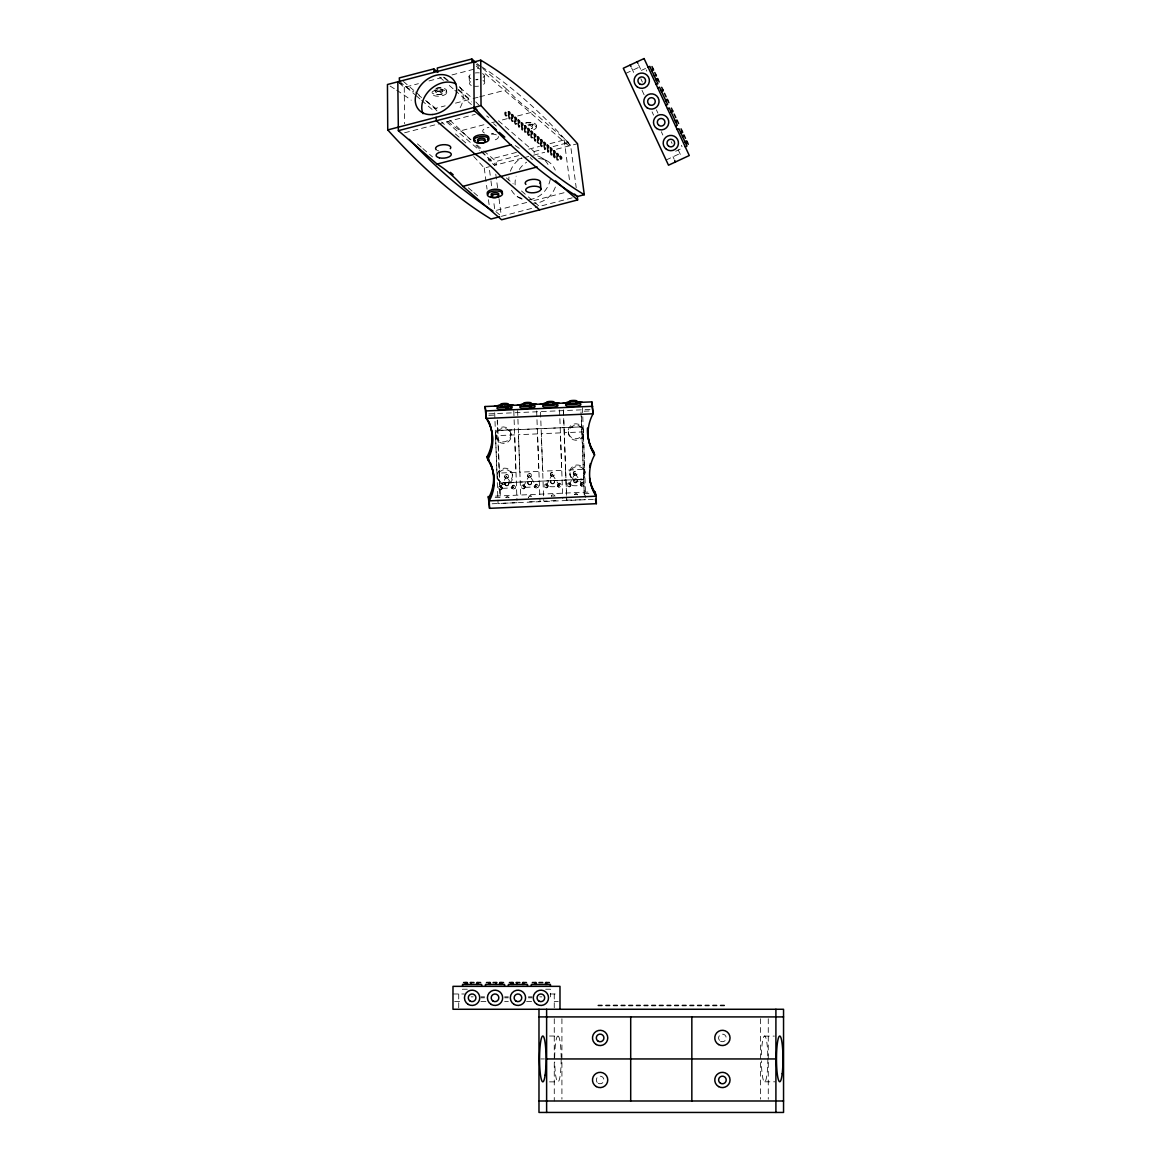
<?xml version="1.0" encoding="UTF-8"?>
<svg xmlns="http://www.w3.org/2000/svg" width="1171" height="1171" viewBox="0 0 1171 1171"><rect width="100%" height="100%" fill="white"/><g stroke="black" fill="none" stroke-linecap="round" stroke-linejoin="round"><path stroke-width="0.75" stroke-dasharray="5 3.75" d="M511.756 488.014L511.595 487.165C520.144 486.682 494.865 490.429 501.261 486.36M505.682 478.163A1.918 1.874 -12.7 0 1 505.55 474.914A1.918 1.874 -12.7 0 1 508.477 476.421A1.918 1.874 -12.7 0 1 505.682 478.163L506.487 476.129L513.586 487.458M500.368 488.029L506.487 476.129M534.649 487.019L534.488 486.17C543.037 485.687 517.758 489.434 524.154 485.365M528.56 477.168A1.918 1.874 -12.7 0 1 528.443 473.918A1.918 1.874 -12.7 0 1 531.371 475.426A1.918 1.874 -12.7 0 1 528.56 477.168L529.38 475.133L536.479 486.448M523.261 487.034L529.38 475.133M557.542 486.024L557.381 485.175A1.918 1.874 -12.7 0 0 559.679 486.916A1.918 1.874 -12.7 0 0 561.055 484.37A1.918 1.874 -12.7 0 0 558.274 483.506C564.056 488.161 541.265 487.238 547.047 484.37M551.453 476.173A1.918 1.874 -12.7 0 1 551.336 472.923A1.918 1.874 -12.7 0 1 554.264 474.416A1.918 1.874 -12.7 0 1 551.453 476.173L552.273 474.138L553.371 476.085M546.154 486.038L552.273 474.138M580.348 484.545L580.274 484.179A1.918 1.874 -12.7 0 0 582.572 485.921A1.918 1.874 -12.7 0 0 583.948 483.374A1.918 1.874 -12.7 0 0 581.167 482.511C586.949 487.165 564.159 486.243 569.94 483.374M574.346 475.177A1.918 1.874 -12.7 0 1 574.229 471.928A1.918 1.874 -12.7 0 1 577.157 473.421A1.918 1.874 -12.7 0 1 574.346 475.177L575.166 473.143L576.264 475.089M569.047 485.028L575.166 473.143M625.709 73.436L639.571 66.981M641.371 70.406L645.528 68.474M675.696 151.249L682.634 148.029M666.079 160.017L679.941 153.562M552.668 496.197L553.62 496.153M399.106 82.921L404.273 87.371L418.413 83.683M429.01 80.931L441.394 77.696M451.991 74.929L478.515 68.02M426.595 101.467L434.792 108.537L445.156 105.844M455.519 103.136L469.337 99.535A245.515 87.503 75.4 0 0 471.518 101.906M477.973 97.281L472.791 98.627L457.773 85.673M479.7 96.827L507.336 89.625A245.515 87.503 75.4 0 0 533.156 111.904L568.638 142.525L568.901 145.98L483.155 71.987M404.566 132.791L436.388 124.492M438.144 124.038L475.265 114.363M447.82 121.403A245.515 87.503 75.4 0 0 460.598 130.815L484.779 124.507M491.688 122.706L495.143 121.813M507.233 118.652L498.597 120.906L534.093 151.542L534.342 154.982M517.611 115.958L533.156 111.904M516.44 152.391L488.161 159.768L494.616 165.331L522.895 157.968M528.824 149.171L539.421 146.404M550.033 143.638L564.173 139.949L570.628 145.526L576.205 187.711M483.799 150.839L496.094 161.437L518.548 155.597M534.093 151.542L541.002 149.742M553.093 146.58L568.638 142.525M473.728 156.49A863.613 307.797 75.4 0 1 484.252 168.038L489.434 166.692M523.979 157.675L529.16 156.329M533.508 155.201L544.705 152.274M556.488 149.215L577.537 143.726M526.73 202.451L494.909 210.751L493.518 200.197M533.8 200.622L565.608 192.322M501.364 216.328L537.635 206.857M572.18 197.855L539.363 206.418L528.355 196.904M488.878 413.861L590.272 409.44M488.849 415.339L497.031 414.988M589.145 410.977L580.962 411.328L584.3 495.216L581.431 416.378M565.564 470.171A191.546 6.85 87.5 0 0 564.202 432.714L583.275 431.879A191.546 6.85 87.5 0 1 584.651 469.351L565.564 470.171L566.749 500.515L563.719 417.549M500.295 487.663L502.286 487.941A1.918 1.874 -12.7 0 1 499.475 489.698A1.918 1.874 -12.7 0 1 499.358 486.448A1.918 1.874 -12.7 0 1 502.286 487.941M523.174 486.668L525.164 486.946A1.918 1.874 -12.7 0 1 522.368 488.688A1.918 1.874 -12.7 0 1 522.251 485.453A1.918 1.874 -12.7 0 1 525.164 486.946M546.067 485.658L548.057 485.95A1.918 1.874 -12.7 0 1 545.262 487.692A1.918 1.874 -12.7 0 1 545.144 484.457A1.918 1.874 -12.7 0 1 548.057 485.95M557.381 485.175L559.284 485.087M568.96 484.662L570.95 484.955A1.918 1.874 -12.7 0 1 568.155 486.697A1.918 1.874 -12.7 0 1 568.037 483.447A1.918 1.874 -12.7 0 1 570.95 484.955M580.274 484.179L582.177 484.091M495.509 496.109L591.472 491.937M495.128 497.616L500.032 497.397L497.221 420.36M583.978 493.738L592.145 493.386M529.555 501.759L540.036 501.671L536.655 410.962M555.918 500.617L543.768 501.144L540.475 410.801M566.662 500.149L585.822 499.68M492.157 503.764L593.551 499.344M467.317 989.217L462.604 989.217L462.604 992.276M545.657 989.217L550.37 989.217L550.37 996.858M452.987 993.989L464.448 993.989M550.165 993.989L558.347 993.989M471.123 996.858L473.157 996.858M480.9 996.858L484.56 996.858M504.657 996.858L508.316 996.858M528.414 996.858L532.073 996.858M539.816 996.858L541.851 996.858M480.9 997.809L484.56 997.809M504.657 997.809L508.316 997.809M528.414 997.809L532.073 997.809M454.626 1001.629L462.808 1001.629M480.9 1001.629L486.389 1001.629M504.657 1001.629L508.316 1001.629M526.584 1001.629L532.073 1001.629M554.249 1001.629L558.26 1001.629M549.536 1036.028L557.938 1036.028A22.922 3.25 -90 0 1 561.172 1057.457M764.326 1036.101L774.412 1036.101M540.782 1058.95L544.456 1058.95M764.868 1081.799L774.953 1081.799M549.536 1081.872L557.938 1081.872M542.378 158.246L548.628 161.803M517.114 196.479L523.364 200.036A22.922 20.229 -60.3 0 1 520.656 197.753M477.3 63.717L481.398 67.245M482.774 68.43L507.336 89.625M476.407 64.215L478.983 66.454M476.246 66.03L481.779 70.802M444.468 77.418L448.61 80.989M458.285 89.347L470.742 100.091M443.399 77.154L447.498 80.682M458.417 90.108L469.337 99.535M439.623 77.125L443.78 80.697M449.298 85.483L453.455 89.055M454.831 90.255L471.43 104.57M493.562 123.658L496.314 126.044M403.395 81.443L414.314 90.87M415.676 92.055L421.136 96.769M460.598 130.815L471.518 140.242M476.978 144.955L482.437 149.668M399.545 81.355L414.754 94.485M416.144 95.671L420.287 99.257M421.662 100.443L434.119 111.186M446.561 121.93L479.744 150.561M481.135 151.762L496.343 164.891L496.094 161.437M441.628 122.062L444.38 124.448M455.387 133.948L467.771 144.633M506.326 177.904L513.205 183.847M521.476 190.975L526.979 195.718M417.388 143.857L421.516 147.414M422.892 148.6L432.523 156.929M468.327 187.814L472.455 191.371M473.831 192.556L477.958 196.128M495.86 211.57L500.076 215.201M575.239 473.508L582.265 484.457M552.346 474.504L559.372 485.453M646.158 69.821L646.787 71.168M681.376 145.321L682.005 146.682M638.473 64.639L641.986 72.163M678.214 149.844L681.668 157.265M656.375 109.825L657.926 113.133M671.232 141.676L672.052 143.418M640.844 78.75L642.381 82.072M631.55 67.859L634.375 73.919M642.015 90.313L644.328 95.275M652.057 111.845L653.594 115.153M661.322 131.723L662.859 135.031M673.018 156.782L674.101 159.124M583.319 430.006A7.641 7.494 -12.7 0 1 573.058 438.291A7.641 7.494 -12.7 0 1 570.965 425.483A7.641 7.494 -12.7 0 1 583.319 430.006L583.656 431.484A7.641 7.494 -12.7 0 1 573.395 439.769A7.641 7.494 -12.7 0 1 571.302 426.961A7.641 7.494 -12.7 0 1 583.656 431.484M584.827 471.225A7.641 7.494 -12.7 0 1 574.566 479.495A7.641 7.494 -12.7 0 1 572.473 466.687A7.641 7.494 -12.7 0 1 584.827 471.225L585.163 472.689A7.641 7.494 -12.7 0 1 574.902 480.974A7.641 7.494 -12.7 0 1 572.809 468.166A7.641 7.494 -12.7 0 1 585.163 472.689M581.167 482.511L581.255 482.876A1.918 1.874 -12.7 0 0 581.372 486.126A1.918 1.874 -12.7 0 0 584.168 484.37A1.918 1.874 -12.7 0 0 581.255 482.876M568.242 432.509L568.579 433.987M577.244 480.022L577.332 480.388A1.918 1.874 -12.7 0 1 574.58 482.32A1.918 1.874 -12.7 0 1 574.39 479.071A1.918 1.874 -12.7 0 1 577.347 480.505M569.75 473.713L570.087 475.192M558.274 483.506L558.362 483.872A1.918 1.874 -12.7 0 0 558.479 487.121A1.918 1.874 -12.7 0 0 561.275 485.365A1.918 1.874 -12.7 0 0 558.362 483.872M535.469 484.867A1.918 1.874 -12.7 0 1 538.382 486.375A1.918 1.874 -12.7 0 1 535.586 488.117A1.918 1.874 -12.7 0 1 535.469 484.867L535.381 484.501A1.918 1.874 -12.7 0 1 538.162 485.365A1.918 1.874 -12.7 0 1 536.801 487.912A1.918 1.874 -12.7 0 1 534.488 486.17M530.478 477.08L530.39 476.714A1.918 1.874 -12.7 0 0 530.8 473.86A1.918 1.874 -12.7 0 0 527.872 473.992A1.918 1.874 -12.7 0 0 528.487 476.802M510.834 433.168A7.641 7.494 -12.7 0 1 500.573 441.452A7.641 7.494 -12.7 0 1 498.48 428.645A7.641 7.494 -12.7 0 1 510.834 433.168L511.171 434.646A7.641 7.494 -12.7 0 1 500.91 442.916A7.641 7.494 -12.7 0 1 498.817 430.108A7.641 7.494 -12.7 0 1 511.171 434.646M512.342 474.387A7.641 7.494 -12.7 0 1 502.081 482.657A7.641 7.494 -12.7 0 1 499.988 469.849A7.641 7.494 -12.7 0 1 512.342 474.387L512.678 475.85A7.641 7.494 -12.7 0 1 502.418 484.135A7.641 7.494 -12.7 0 1 500.324 471.328A7.641 7.494 -12.7 0 1 512.678 475.85M517.143 502.681L498.07 503.501L494.689 412.792M512.576 485.877A1.918 1.874 -12.7 0 1 515.489 487.37A1.918 1.874 -12.7 0 1 512.693 489.112A1.918 1.874 -12.7 0 1 512.576 485.877L512.488 485.497A1.918 1.874 -12.7 0 1 515.269 486.36A1.918 1.874 -12.7 0 1 513.908 488.907A1.918 1.874 -12.7 0 1 511.595 487.165M507.585 478.075L507.497 477.709A1.918 1.874 -12.7 0 0 507.907 474.87A1.918 1.874 -12.7 0 0 504.979 474.987A1.918 1.874 -12.7 0 0 505.594 477.797M495.757 435.671L496.094 437.149M497.265 476.875L497.602 478.354M564.173 139.949L569.75 182.149M495.772 174.128L497.646 188.194M499.036 198.733L501.129 214.556M489.551 170.322L490.722 179.104M490.956 180.861L491.879 187.902M484.252 168.038L487.048 189.131M488.439 199.685L489.141 204.954M536.259 125.648L536.377 127.376M532.337 124.024L532.454 125.736M484.252 75.939L484.75 82.819M469.059 76.276L469.556 83.156M446.619 91.016L446.751 92.729M442.697 89.377L442.828 91.089A3.82 1.639 -4.2 0 1 436.842 92.655A3.82 1.639 -4.2 0 1 437.412 89.786A3.82 1.639 -4.2 0 1 442.828 91.089M435.1 89.538L435.231 91.265M582.47 407.698L582.734 414.915M582.792 416.715L585.676 497.543M563.456 410.333L563.646 415.734M563.368 409.791L564.202 432.714M559.548 409.967L562.783 498.553M517.611 410.523L520.773 497.104M513.791 410.684L514.054 417.901M514.113 419.701L516.996 500.544M497.499 420.038L500.31 497.09M404.273 87.371L404.507 123.702M768.264 1018.741L768.264 1099.159M760.623 1018.741L760.623 1099.159M561.919 1018.741L561.919 1099.159M554.249 993.989L554.249 1009.27M554.264 1018.741L554.264 1100.989M458.725 993.989L458.725 1009.27M397.818 81.809A863.613 307.797 75.4 0 1 413.612 91.865M418.925 95.568A863.613 307.797 75.4 0 1 421.589 97.486M425.585 100.443A863.613 307.797 75.4 0 1 437.632 109.898M449.766 120.218A863.613 307.797 75.4 0 1 470.098 139.334M475.924 145.233A863.613 307.797 75.4 0 1 480.593 150.078M481.764 151.308A863.613 307.797 75.4 0 1 494.616 165.331M390.075 86.069A863.613 307.797 75.4 0 1 395.33 89.333M396.647 90.182A863.613 307.797 75.4 0 1 411.226 100.179M438.803 150.942A7.641 3.279 -4.2 0 1 437.339 150.444M515.196 145.585A245.515 87.503 75.4 0 1 519.441 148.527M530.2 157.587A245.515 87.503 75.4 0 1 532.366 159.695M435.802 88.396A7.641 3.279 -4.2 0 1 445.931 89.377A7.641 3.279 -4.2 0 1 442.257 93.958A7.641 3.279 -4.2 0 1 432.114 92.977M431.982 92.202A7.641 3.279 -4.2 0 1 444.058 90.094A7.641 3.279 -4.2 0 1 442.975 95.524A7.641 3.279 -4.2 0 1 431.645 93.914M436.446 88.352A3.82 1.639 -4.2 0 1 442.492 88.689A3.82 1.639 -4.2 0 1 438.905 91.104A3.82 1.639 -4.2 0 1 435.319 89.113M436.973 110.908A245.515 87.503 75.4 0 1 434.792 108.537M488.805 117.539A245.515 87.503 75.4 0 1 486.668 115.929M493.503 133.348A7.641 3.279 -4.2 0 1 491.6 133.714M484.443 133.026A7.641 3.279 -4.2 0 1 488.951 127.405M498.29 136.436A7.641 3.279 -4.2 0 1 492.113 140.608M491.439 134.138A7.641 3.279 -4.2 0 1 497.69 135.646M527.989 124.243A3.82 1.639 -4.2 0 1 532.117 124.916A3.82 1.639 -4.2 0 1 531.107 126.936M526.086 122.984A3.82 1.639 -4.2 0 1 532.161 123.394A3.82 1.639 -4.2 0 1 528.209 125.751M525.428 123.043A7.641 3.279 -4.2 0 1 535.571 124.024A7.641 3.279 -4.2 0 1 531.883 128.605M530.975 126.073A3.82 1.639 -4.2 0 1 531.239 128.649M529.438 124.228A7.641 3.279 -4.2 0 1 536.055 126.117A7.641 3.279 -4.2 0 1 533.683 129.761M479.32 105.478A245.515 87.503 75.4 0 1 474.972 101.013M482.496 73.641A7.641 3.279 -4.2 0 1 482.906 77.623M477.988 79.262A7.641 3.279 -4.2 0 1 475.997 79.423M470.815 78.574A7.641 3.279 -4.2 0 1 471.752 73.89M475.324 72.953A7.641 3.279 -4.2 0 1 479.261 72.865M482.994 80.536A7.641 3.279 -4.2 0 1 483.403 84.502M478.485 86.156A7.641 3.279 -4.2 0 1 474.548 86.23M471.313 85.454A7.641 3.279 -4.2 0 1 470.903 81.487M475.836 79.833A7.641 3.279 -4.2 0 1 477.812 79.687M481.705 66.82A863.613 307.797 75.4 0 1 570.628 145.526M538.587 158.627A22.922 20.229 -60.3 0 1 555.274 170.102M555.376 187.053A22.922 20.229 -60.3 0 1 533.39 203.212M515.123 184.901A22.922 20.229 -60.3 0 1 516.133 176.192M519.309 169.444A22.922 20.229 -60.3 0 1 526.628 162.169M537.635 155.919A22.922 20.229 -60.3 0 1 548.248 164.891M550.297 179.192A22.922 20.229 -60.3 0 1 528.502 199.626M521.856 198.792A22.922 20.229 -60.3 0 1 510.468 188.18M508.814 179.895A22.922 20.229 -60.3 0 1 508.975 176.982M510.366 171.215A22.922 20.229 -60.3 0 1 521.622 157.865M459.442 86.625A22.922 17.448 -41.2 0 1 458.432 110.352M574.273 474.797A1.918 1.874 -12.7 0 1 573.658 472.001A1.918 1.874 -12.7 0 1 576.571 471.869A1.918 1.874 -12.7 0 1 576.176 474.723M574.405 494.572A1.918 1.874 -12.7 0 1 577.698 494.777M574.815 494.572A1.918 1.874 -12.7 0 1 577.508 494.748M570.877 484.589A1.918 1.874 -12.7 0 1 568.696 486.521A1.918 1.874 -12.7 0 1 567.145 484.106A1.918 1.874 -12.7 0 1 569.853 483.008M551.38 475.807A1.918 1.874 -12.7 0 1 550.765 472.996A1.918 1.874 -12.7 0 1 553.693 472.864A1.918 1.874 -12.7 0 1 553.283 475.719M551.292 496.021A1.918 1.874 -12.7 0 1 554.966 496.241A1.918 1.874 -12.7 0 0 551.365 496.387M547.984 485.584A1.918 1.874 -12.7 0 1 545.803 487.517A1.918 1.874 -12.7 0 1 544.252 485.101A1.918 1.874 -12.7 0 1 546.959 484.004M528.297 497.499A1.918 1.874 -12.7 0 1 528.399 497.016M528.941 496.211A1.918 1.874 -12.7 0 1 531.634 496.372M528.384 497.865A1.918 1.874 -12.7 0 1 528.472 497.382M529.453 496.299A1.918 1.874 -12.7 0 1 530.902 496.197M525.091 486.58A1.918 1.874 -12.7 0 1 522.91 488.527A1.918 1.874 -12.7 0 1 521.358 486.097A1.918 1.874 -12.7 0 1 524.081 484.999M505.726 497.573A1.918 1.874 -12.7 0 1 509.019 497.777M506.135 497.573A1.918 1.874 -12.7 0 1 508.829 497.734M502.198 487.575A1.918 1.874 -12.7 0 1 500.032 489.522A1.918 1.874 -12.7 0 1 498.465 487.092A1.918 1.874 -12.7 0 1 501.188 485.994M554.703 1057.457A22.922 3.25 -90 0 1 557.938 1036.028M561.172 1058.95A22.922 3.25 -90 0 1 558.143 1081.828A22.922 3.25 -90 0 1 554.717 1061.951M761.399 1054.91A22.922 3.25 -90 0 1 764.751 1036.042A22.922 3.25 -90 0 1 767.825 1057.003M767.839 1058.496A22.922 3.25 -90 0 1 764.765 1081.843A22.922 3.25 -90 0 1 761.37 1060.897M581.636 426.859L497.704 430.518L581.636 426.859M514.611 434.88L495.523 435.714A191.546 6.85 87.5 0 1 496.899 473.172L515.972 472.337A191.546 6.85 87.5 0 0 514.611 434.88M537.489 433.885L518.416 434.704A191.546 6.85 87.5 0 1 519.792 472.176L538.865 471.342A191.546 6.85 87.5 0 0 537.489 433.885M560.382 432.875L541.309 433.709A191.546 6.85 87.5 0 1 542.671 471.181L561.758 470.347A191.546 6.85 87.5 0 0 560.382 432.875M583.553 479.305L499.622 482.964L583.553 479.305M436.973 94.383A3.82 1.639 -4.2 0 0 442.945 92.816A3.82 1.639 -4.2 0 0 437.544 91.514A3.82 1.639 -4.2 0 0 436.973 94.383M574.654 482.686A1.918 1.874 -12.7 0 0 577.42 480.871A1.918 1.874 -12.7 0 0 574.463 479.437A1.918 1.874 -12.7 0 0 574.654 482.686M551.775 483.682A1.918 1.874 -12.7 0 0 554.527 481.867A1.918 1.874 -12.7 0 0 551.57 480.432A1.918 1.874 -12.7 0 0 551.775 483.682M551.687 483.316A1.918 1.874 -12.7 0 0 554.454 481.501A1.918 1.874 -12.7 0 0 551.497 480.066A1.918 1.874 -12.7 0 0 551.687 483.316M528.882 484.677A1.918 1.874 -12.7 0 0 531.634 482.876A1.918 1.874 -12.7 0 0 528.692 481.442A1.918 1.874 -12.7 0 0 528.882 484.677M528.794 484.311A1.918 1.874 -12.7 0 0 531.561 482.496A1.918 1.874 -12.7 0 0 528.604 481.076A1.918 1.874 -12.7 0 0 528.794 484.311M505.989 485.672A1.918 1.874 -12.7 0 0 508.756 483.872A1.918 1.874 -12.7 0 0 505.799 482.437A1.918 1.874 -12.7 0 0 505.989 485.672M505.901 485.306A1.918 1.874 -12.7 0 0 508.668 483.506A1.918 1.874 -12.7 0 0 505.711 482.071A1.918 1.874 -12.7 0 0 505.901 485.306M598.22 1083.277A3.82 3.82 0 0 0 603.943 1079.969A3.82 3.82 0 0 0 598.22 1076.661A3.82 3.82 0 0 0 598.22 1083.277M720.502 1041.239A3.82 3.82 0 0 0 726.225 1037.93A3.82 3.82 0 0 0 720.502 1034.622A3.82 3.82 0 0 0 720.502 1041.239"/><path stroke-width="1.5" d="M506.648 115.241C505.535 117.993 503.984 110.264 506.135 112.972M516.323 123.584C515.225 126.336 513.674 118.622 515.811 121.33M526.013 131.942L524.901 131.957L524.681 128.971M532.454 137.519L531.356 137.519L530.99 134.665M534.122 137.695L535.206 141.018L535.689 139.876M542.144 145.863C541.031 148.615 539.48 140.886 541.631 143.609M558.274 159.783L557.162 159.798L556.811 156.943M513.044 121.155C511.786 122.662 510.556 116.793 512.386 118.198M518.08 123.541L519.06 127.083L519.543 125.956M538.865 143.418L537.46 142.203L537.987 140.242M508.551 115.051L509.385 118.739L509.868 117.598M544.047 145.687L544.881 149.361L545.364 148.234M550.502 151.249L551.336 154.938L551.819 153.796M648.105 67.215L649.832 66.396L657.912 83.712L656.184 84.532M651.486 69.923L653.213 69.118M651.881 70.787L653.623 69.982L651.998 66.527M654.282 75.925L656.009 75.12M655.862 79.321L657.59 78.516L659.214 81.985M656.272 80.199L658 79.379M657.795 87.986L659.522 87.181L667.602 104.497L665.875 105.302M661.176 90.709L662.903 89.904M661.571 91.572L663.313 90.767L661.688 87.298M665.552 100.106L667.28 99.301L668.904 102.755M665.962 100.969L667.69 100.164M667.485 108.771L669.212 107.966L677.292 125.282L675.565 126.087M670.866 111.479L672.593 110.674M671.261 112.357L673.003 111.538L671.378 108.083M675.243 120.891L676.97 120.071L678.595 123.541M675.652 121.755L677.38 120.95M677.175 129.542L678.902 128.737L686.982 146.053L685.255 146.858M680.556 132.264L682.283 131.459M680.951 133.128L682.693 132.323L681.068 128.854M682.547 136.539L684.274 135.719M684.933 141.662L686.66 140.857L688.285 144.326M685.342 142.525L687.07 141.72M685.738 143.404L687.479 142.584M437.939 72.441L433.841 68.913L399.296 77.915L399.545 81.355M475.938 62.531L471.84 59.004L437.295 68.006L437.544 71.446M473.831 61.99L474.123 107.41A982.074 350.012 75.4 0 0 577.376 196.508L584.285 194.708L577.537 143.726A863.613 307.797 75.4 0 0 480.739 60.189L387.455 84.502L387.747 129.922A982.074 350.012 75.4 0 0 491 219.021L499.636 216.767M387.747 129.922L481.032 105.61A982.074 350.012 75.4 0 0 584.285 194.708M397.818 81.809L398.36 130.669L474.372 110.85L496.489 129.937M398.36 130.669L437.076 164.072L511.361 144.706M437.076 164.072A245.515 87.503 75.4 0 1 462.896 186.35L537.167 166.985M574.61 194.137L577.376 196.508L577.625 199.948L501.612 219.767L462.896 186.35M501.364 405.444L494.513 406.103M508.302 405.137L513.586 405.283M524.257 404.434L517.406 405.107M531.195 404.141L536.479 404.273M545.423 403.512L540.299 404.112M554.088 403.146L559.372 403.278M568.316 402.517L563.192 403.117M576.981 402.136L582.265 402.282M578.796 402.429L591.809 401.873L593.082 413.773A41.395 40.59 -12.7 0 0 594.575 454.977A41.395 40.59 -12.7 0 0 596.083 496.182L596.361 503.676L489.537 508.331L489.258 500.851A41.395 40.59 -12.7 0 0 487.751 459.632A41.395 40.59 -12.7 0 0 486.243 418.428L484.984 406.527L497.982 405.956M508.39 405.503L521.197 404.946M530.243 404.551L545.496 403.878M555.596 403.439L568.389 402.883M484.984 406.527L485.98 410.933L592.804 406.278M521.637 126.19L522.295 129.879L522.72 128.268M547.457 148.468L548.101 152.142L548.526 150.547M463.57 982.528L467.39 982.528L467.39 984.43M470.186 982.528L474.006 982.528M480.622 982.528L476.802 982.528L476.802 984.43M486.492 982.528L490.312 982.528L490.312 984.43M493.108 982.528L496.928 982.528M503.559 982.528L499.724 982.528L499.724 984.43M509.414 982.528L513.249 982.528L513.249 984.43M516.045 982.528L519.865 982.528M526.482 982.528L522.661 982.528L522.661 984.43M532.351 982.528L536.172 982.528L536.172 984.43M538.967 982.528L542.788 982.528M549.404 982.528L545.584 982.528L545.584 984.43M598.22 1005.45L602.04 1005.45M605.861 1005.45L609.681 1005.45M613.502 1005.45L617.322 1005.45M621.142 1005.45L624.963 1005.45M628.783 1005.45L632.603 1005.45M636.424 1005.45L640.244 1005.45M644.065 1005.45L647.885 1005.45M651.72 1005.45L655.54 1005.45M659.361 1005.45L663.181 1005.45M667.002 1005.45L670.822 1005.45M674.642 1005.45L678.463 1005.45M682.283 1005.45L686.104 1005.45M689.924 1005.45L693.744 1005.45M697.565 1005.45L701.385 1005.45M705.205 1005.45L709.026 1005.45M712.861 1005.45L716.681 1005.45M720.502 1005.45L724.322 1005.45M538.982 1016.911L783.545 1016.911M546.623 1058.95L775.905 1058.95M538.982 1100.989L783.545 1100.989M476.875 109.781L474.123 107.41L474.372 110.85M499.256 132.338L504.789 137.109M555.493 180.861L577.625 199.948M539.611 209.858L500.895 176.44A245.515 87.503 75.4 0 0 475.089 154.177L436.359 120.759L436.11 117.32M450.425 172.371L453.177 174.742M554.527 154.748C551.79 152.128 555.113 161.013 554.981 156.109M528.721 132.469C526.262 129.732 528.707 138.193 529.233 134.314M654.794 72.514L656.419 75.983M664.484 93.299L666.109 96.769M674.174 114.085L675.799 117.539M683.864 134.855L685.489 138.324M637.141 61.785L637.873 63.336M630.218 65.005L630.949 66.571M674.701 160.427L675.433 161.979M594.575 454.977L593.917 452.035A41.395 40.59 -12.7 0 1 587.476 428.074M595.088 491.776L596.083 496.182L489.258 500.851L488.263 496.431L489.537 508.331M595.366 499.27L596.361 503.676M488.966 421.853A41.395 40.59 -12.7 0 1 487.092 456.69L487.751 459.632M540.402 182.456L540.9 189.351A7.641 3.279 -4.2 0 1 528.941 192.468A7.641 3.279 -4.2 0 1 530.082 186.731A7.641 3.279 -4.2 0 1 540.9 189.351M471.84 59.004L472.103 62.444M433.841 68.913L434.09 72.353M591.809 401.873L593.082 413.773L486.243 418.428L485.98 410.933M480.739 60.189L481.032 105.61M775.905 1009.27L775.905 1112.45M691.841 1016.911L691.841 1100.989M630.701 1016.911L630.701 1100.989M559.987 1009.27L559.987 986.348L452.987 986.348L452.987 1009.27L783.545 1009.27L783.545 1112.45L538.982 1112.45L538.982 1009.27M550.429 986.348L550.429 984.43L531.327 984.43L531.327 986.348M546.623 1009.27L546.623 1112.45M546.535 982.528L546.535 984.43M535.22 982.528L535.22 984.43M527.506 986.348L527.506 984.43L508.404 984.43L508.404 986.348M523.613 982.528L523.613 984.43M516.996 982.528L516.996 984.43M512.283 982.528L512.283 984.43M511.332 982.528L511.332 984.43M504.569 986.348L504.569 984.43L485.467 984.43L485.467 986.348M501.642 982.528L501.642 984.43M500.69 982.528L500.69 984.43M495.977 982.528L495.977 984.43M489.361 982.528L489.361 984.43M481.647 986.348L481.647 984.43L462.545 984.43L462.545 986.348M477.753 982.528L477.753 984.43M471.137 982.528L471.137 984.43M466.439 982.528L466.439 984.43M465.473 982.528L465.473 984.43M492.947 211.029A982.074 350.012 75.4 0 1 409.323 139.364M436.271 149.786A7.641 3.279 -4.2 0 1 442.843 144.721A7.641 3.279 -4.2 0 1 450.337 148.688M492.742 195.733A3.82 1.639 -4.2 0 1 491.805 193.508A3.82 1.639 -4.2 0 1 497.119 192.776A3.82 1.639 -4.2 0 1 498.056 195.015M487.897 194.342A7.641 3.279 -4.2 0 1 494.469 189.278A7.641 3.279 -4.2 0 1 501.964 193.23M525.896 184.433A7.641 3.279 -4.2 0 1 532.468 179.368A7.641 3.279 -4.2 0 1 539.977 183.32M478.383 141.032A3.82 1.639 -4.2 0 1 478.602 138.807A3.82 1.639 -4.2 0 1 483.755 138.398A3.82 1.639 -4.2 0 1 484.428 140.549M475.338 140.535A7.641 3.279 -4.2 0 1 475.792 136.085A7.641 3.279 -4.2 0 1 486.082 135.265A7.641 3.279 -4.2 0 1 487.429 139.583M423.038 113.689A22.922 17.448 -41.2 0 1 430.547 89.347A22.922 17.448 -41.2 0 1 455.768 83.858M490.473 463.057A41.395 40.59 -12.7 0 1 488.6 497.909M487.092 456.69A41.395 40.59 -12.7 0 1 488.922 459.793M488.922 499.373A41.395 40.59 -12.7 0 0 487.414 458.168A41.395 40.59 -12.7 0 0 485.921 416.964M595.746 494.718A41.395 40.59 -12.7 0 1 589.569 477.958M589.672 467.17A41.395 40.59 -12.7 0 1 590.345 463.614M595.424 493.24A41.395 40.59 -12.7 0 1 589.862 480.022M594.253 453.514A41.395 40.59 -12.7 0 1 587.798 429.552M507.702 405.517A3.82 0.747 -2.1 0 1 506.809 406.527A3.82 0.747 -2.1 0 1 501.671 406.63A3.82 0.747 -2.1 0 1 501.671 405.62M504.159 404.551A7.641 1.478 -2.1 0 1 511.537 406.352A7.641 1.478 -2.1 0 1 498.861 407.23A7.641 1.478 -2.1 0 1 502.183 404.698M510.995 406.879A7.641 1.478 -2.1 0 1 505.887 409.308A7.641 1.478 -2.1 0 1 497.104 407.845M507.936 408.123A3.82 0.747 -2.1 0 1 505.696 408.562M530.595 404.522A3.82 0.747 -2.1 0 1 529.702 405.532A3.82 0.747 -2.1 0 1 524.564 405.634A3.82 0.747 -2.1 0 1 524.564 404.624M530.902 403.585A7.641 1.478 -2.1 0 1 533.434 405.722A7.641 1.478 -2.1 0 1 521.739 406.235A7.641 1.478 -2.1 0 1 523.276 403.922M534.723 406.205A7.641 1.478 -2.1 0 1 526.774 408.401A7.641 1.478 -2.1 0 1 520.671 406.454M531.18 406.937A3.82 0.747 -2.1 0 1 529.497 407.449M552.844 403.395A3.82 0.747 -2.1 0 1 553.078 404.434A3.82 0.747 -2.1 0 1 547.691 404.668A3.82 0.747 -2.1 0 1 547.457 403.629M553.795 402.59A7.641 1.478 -2.1 0 1 555.903 404.829A7.641 1.478 -2.1 0 1 543.827 405.049A7.641 1.478 -2.1 0 1 547.969 402.692M556.781 404.873A7.641 1.478 -2.1 0 1 551.658 407.318A7.641 1.478 -2.1 0 1 542.876 405.839M575.737 402.4A3.82 0.747 -2.1 0 1 576.191 403.38A3.82 0.747 -2.1 0 1 571.111 403.732A3.82 0.747 -2.1 0 1 569.779 402.809M576.688 401.594A7.641 1.478 -2.1 0 1 579.221 403.717A7.641 1.478 -2.1 0 1 567.525 404.229A7.641 1.478 -2.1 0 1 569.062 401.916M580.509 404.2A7.641 1.478 -2.1 0 1 572.56 406.41A7.641 1.478 -2.1 0 1 566.457 404.463M508.536 111.743C508.492 117.964 511.844 112.182 508.536 111.743M511.756 114.524C511.712 120.745 515.064 114.963 511.756 114.524M514.977 117.305C514.947 123.526 518.299 117.744 514.977 117.305M518.211 120.086C518.168 126.322 521.519 120.525 518.211 120.086M521.432 122.882C521.402 129.103 524.754 123.321 521.432 122.882M524.667 125.663C524.623 131.884 527.975 126.102 524.667 125.663M527.887 128.444C527.843 134.665 531.21 128.883 527.887 128.444M531.122 131.225C531.078 137.461 534.43 131.664 531.122 131.225M534.342 134.021C534.298 140.242 537.65 134.46 534.342 134.021M537.577 136.802C537.504 142.979 540.914 137.3 537.577 136.802M540.797 139.583C540.753 145.804 544.105 140.022 540.797 139.583M544.017 142.364C543.988 148.585 547.34 142.803 544.017 142.364M547.252 145.145C547.208 151.381 550.56 145.585 547.252 145.145M550.472 147.941C550.429 154.162 553.795 148.38 550.472 147.941M553.707 150.722C553.663 156.943 557.015 151.161 553.707 150.722M556.928 153.503C556.884 159.724 560.236 153.943 556.928 153.503M560.162 156.285C560.119 162.52 563.471 156.724 560.162 156.285M644.065 58.55L623.294 68.24L668.509 165.213L689.28 155.523L644.065 58.55M439.315 157.822A7.641 3.279 -4.2 0 0 451.274 154.704A7.641 3.279 -4.2 0 0 440.457 152.084A7.641 3.279 -4.2 0 0 439.315 157.822M490.561 197.211A7.641 3.279 -4.2 0 0 502.52 194.093A7.641 3.279 -4.2 0 0 491.703 191.473A7.641 3.279 -4.2 0 0 490.561 197.211M492.874 197.46A3.82 1.639 -4.2 0 0 498.846 195.894A3.82 1.639 -4.2 0 0 493.445 194.591A3.82 1.639 -4.2 0 0 492.874 197.46M476.934 142.76A7.641 3.279 -4.2 0 0 488.907 139.627A7.641 3.279 -4.2 0 0 478.075 137.022A7.641 3.279 -4.2 0 0 476.934 142.76M479.246 142.994A3.82 1.639 -4.2 0 0 485.233 141.442A3.82 1.639 -4.2 0 0 479.817 140.125A3.82 1.639 -4.2 0 0 479.246 142.994M432.436 114.524A22.922 17.448 -41.2 0 0 455.417 82.98A22.922 17.448 -41.2 0 0 420.038 86.317A22.922 17.448 -41.2 0 0 432.436 114.524M501.832 404.785A3.82 0.747 -2.1 0 0 508.141 404.185A3.82 0.747 -2.1 0 0 503.267 403.483A3.82 0.747 -2.1 0 0 501.832 404.785M524.725 403.79A3.82 0.747 -2.1 0 0 531.034 403.19A3.82 0.747 -2.1 0 0 526.16 402.487A3.82 0.747 -2.1 0 0 524.725 403.79M547.618 402.795A3.82 0.747 -2.1 0 0 553.927 402.18A3.82 0.747 -2.1 0 0 549.053 401.492A3.82 0.747 -2.1 0 0 547.618 402.795M570.511 401.799A3.82 0.747 -2.1 0 0 576.82 401.185A3.82 0.747 -2.1 0 0 571.946 400.497A3.82 0.747 -2.1 0 0 570.511 401.799M639.556 83.844A3.82 3.82 0 0 0 645.558 81.048A3.82 3.82 0 0 0 640.142 77.242A3.82 3.82 0 0 0 639.556 83.844M637.375 86.976A7.641 7.641 0 0 0 649.363 81.385A7.641 7.641 0 0 0 638.517 73.788A7.641 7.641 0 0 0 637.375 86.976M649.246 104.614A3.82 3.82 0 0 0 655.248 101.818A3.82 3.82 0 0 0 649.832 98.027A3.82 3.82 0 0 0 649.246 104.614M647.065 107.747A7.641 7.641 0 0 0 659.053 102.155A7.641 7.641 0 0 0 648.207 94.558A7.641 7.641 0 0 0 647.065 107.747M658.936 125.399A3.82 3.82 0 0 0 664.938 122.604A3.82 3.82 0 0 0 659.522 118.813A3.82 3.82 0 0 0 658.936 125.399M656.755 128.532A7.641 7.641 0 0 0 668.743 122.94A7.641 7.641 0 0 0 657.897 115.344A7.641 7.641 0 0 0 656.755 128.532M668.626 146.185A3.82 3.82 0 0 0 674.628 143.389A3.82 3.82 0 0 0 669.212 139.583A3.82 3.82 0 0 0 668.626 146.185M666.445 149.317A7.641 7.641 0 0 0 678.433 143.711A7.641 7.641 0 0 0 667.587 136.129A7.641 7.641 0 0 0 666.445 149.317M470.186 1001.117A3.82 3.82 0 0 0 475.924 997.809A3.82 3.82 0 0 0 470.186 994.501A3.82 3.82 0 0 0 470.186 1001.117M468.268 1004.425A7.641 7.641 0 0 0 479.744 997.809A7.641 7.641 0 0 0 468.268 991.193A7.641 7.641 0 0 0 468.268 1004.425M493.108 1001.117A3.82 3.82 0 0 0 498.846 997.809A3.82 3.82 0 0 0 493.108 994.501A3.82 3.82 0 0 0 493.108 1001.117M491.205 1004.425A7.641 7.641 0 0 0 502.666 997.809A7.641 7.641 0 0 0 491.205 991.193A7.641 7.641 0 0 0 491.205 1004.425M516.045 1001.117A3.82 3.82 0 0 0 521.768 997.809A3.82 3.82 0 0 0 516.045 994.501A3.82 3.82 0 0 0 516.045 1001.117M514.128 1004.425A7.641 7.641 0 0 0 525.589 997.809A7.641 7.641 0 0 0 514.128 991.193A7.641 7.641 0 0 0 514.128 1004.425M538.967 1001.117A3.82 3.82 0 0 0 544.705 997.809A3.82 3.82 0 0 0 538.967 994.501A3.82 3.82 0 0 0 538.967 1001.117M537.065 1004.425A7.641 7.641 0 0 0 548.526 997.809A7.641 7.641 0 0 0 537.065 991.193A7.641 7.641 0 0 0 537.065 1004.425M720.502 1083.277A3.82 3.82 0 0 0 726.225 1079.969A3.82 3.82 0 0 0 720.502 1076.661A3.82 3.82 0 0 0 720.502 1083.277M718.584 1086.586A7.641 7.641 0 0 0 730.045 1079.969A7.641 7.641 0 0 0 718.584 1073.353A7.641 7.641 0 0 0 718.584 1086.586M596.302 1086.586A7.641 7.641 0 0 0 607.764 1079.969A7.641 7.641 0 0 0 596.302 1073.353A7.641 7.641 0 0 0 596.302 1086.586M598.22 1041.239A3.82 3.82 0 0 0 603.943 1037.93A3.82 3.82 0 0 0 598.22 1034.622A3.82 3.82 0 0 0 598.22 1041.239M596.302 1044.547A7.641 7.641 0 0 0 607.764 1037.93A7.641 7.641 0 0 0 596.302 1031.314A7.641 7.641 0 0 0 596.302 1044.547M718.584 1044.547A7.641 7.641 0 0 0 730.045 1037.93A7.641 7.641 0 0 0 718.584 1031.314A7.641 7.641 0 0 0 718.584 1044.547M545.101 1075.168A22.922 3.25 -90 0 0 543.651 1036.803A22.922 3.25 -90 0 0 539.67 1064.893A22.922 3.25 -90 0 0 545.101 1075.168M782.199 1073.734A22.922 3.25 -90 0 0 780.296 1036.379A22.922 3.25 -90 0 0 776.68 1066.737A22.922 3.25 -90 0 0 782.199 1073.734"/></g></svg>
